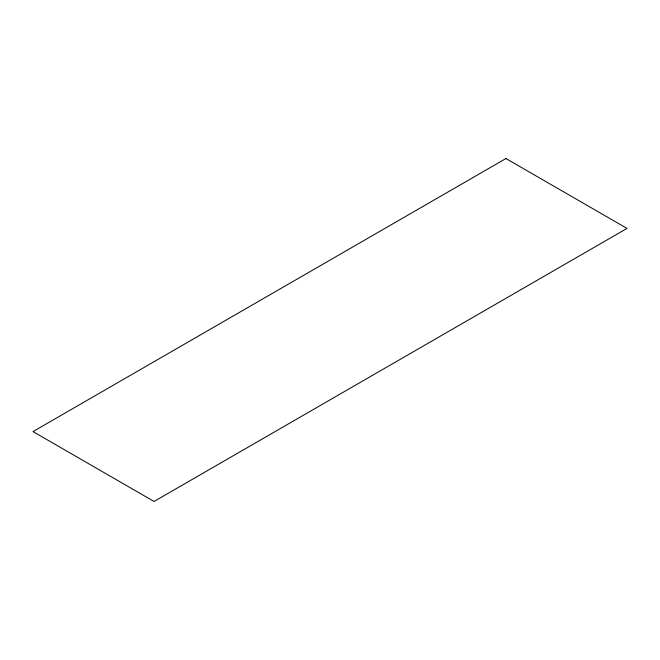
<?xml version="1.0" encoding="UTF-8"?>
<svg xmlns="http://www.w3.org/2000/svg" width="660" height="660" viewBox="0 0 660 660"><rect width="100%" height="100%" fill="white"/><g stroke="black" fill="none" stroke-linecap="round" stroke-linejoin="round"><path stroke-width="0.99" d="M505.948 158.532L33 431.582L154.052 501.468L627 228.418L505.948 158.532"/></g></svg>
